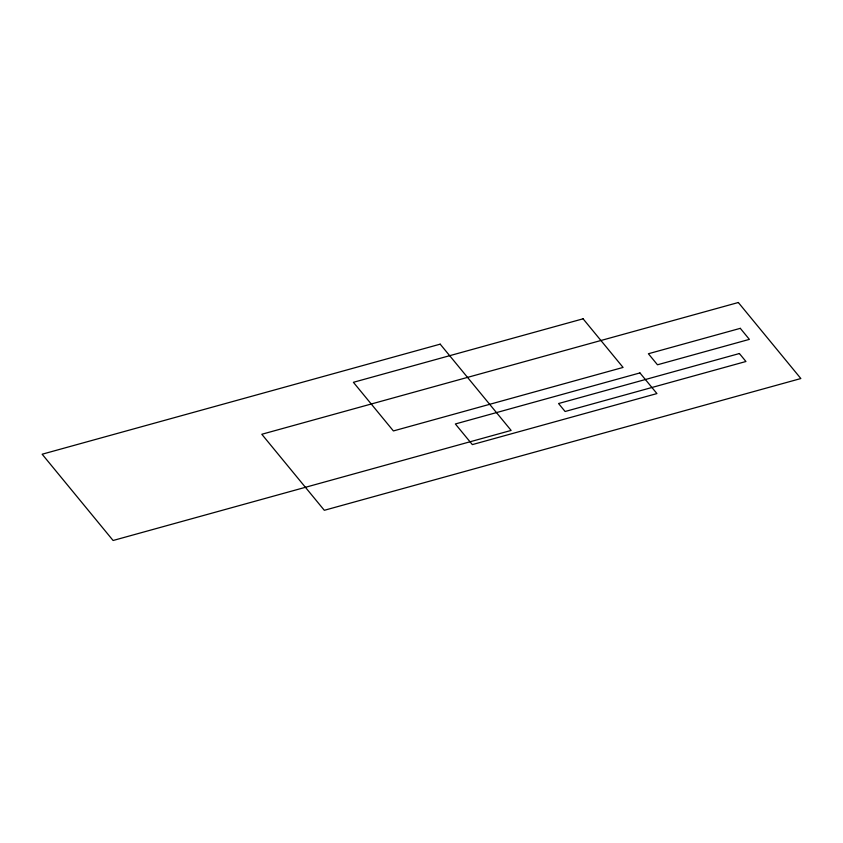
<?xml version="1.0" encoding="UTF-8"?>
<svg xmlns="http://www.w3.org/2000/svg" width="843" height="843" viewBox="0 0 843 843"><rect width="100%" height="100%" fill="white"/><g stroke="black" fill="none" stroke-linecap="round" stroke-linejoin="round"><path stroke-width="1.26" d="M440.194 344.155L42.15 454.219L113.099 540.489L511.132 430.425L440.194 344.155M583.082 318.802L353.396 382.311L393.396 430.942L623.072 367.432L583.082 318.802M738.331 302.511L261.804 434.271L324.323 510.3L800.85 378.539L738.331 302.511M740.302 328.338L648.393 353.744L657.477 364.787L749.374 339.371L740.302 328.338M639.942 372.922L455.357 423.966L472.343 444.609L656.929 393.576L639.942 372.922M739.395 353.533L558.551 403.534L565.105 411.5L745.95 361.499L739.395 353.533"/></g></svg>
